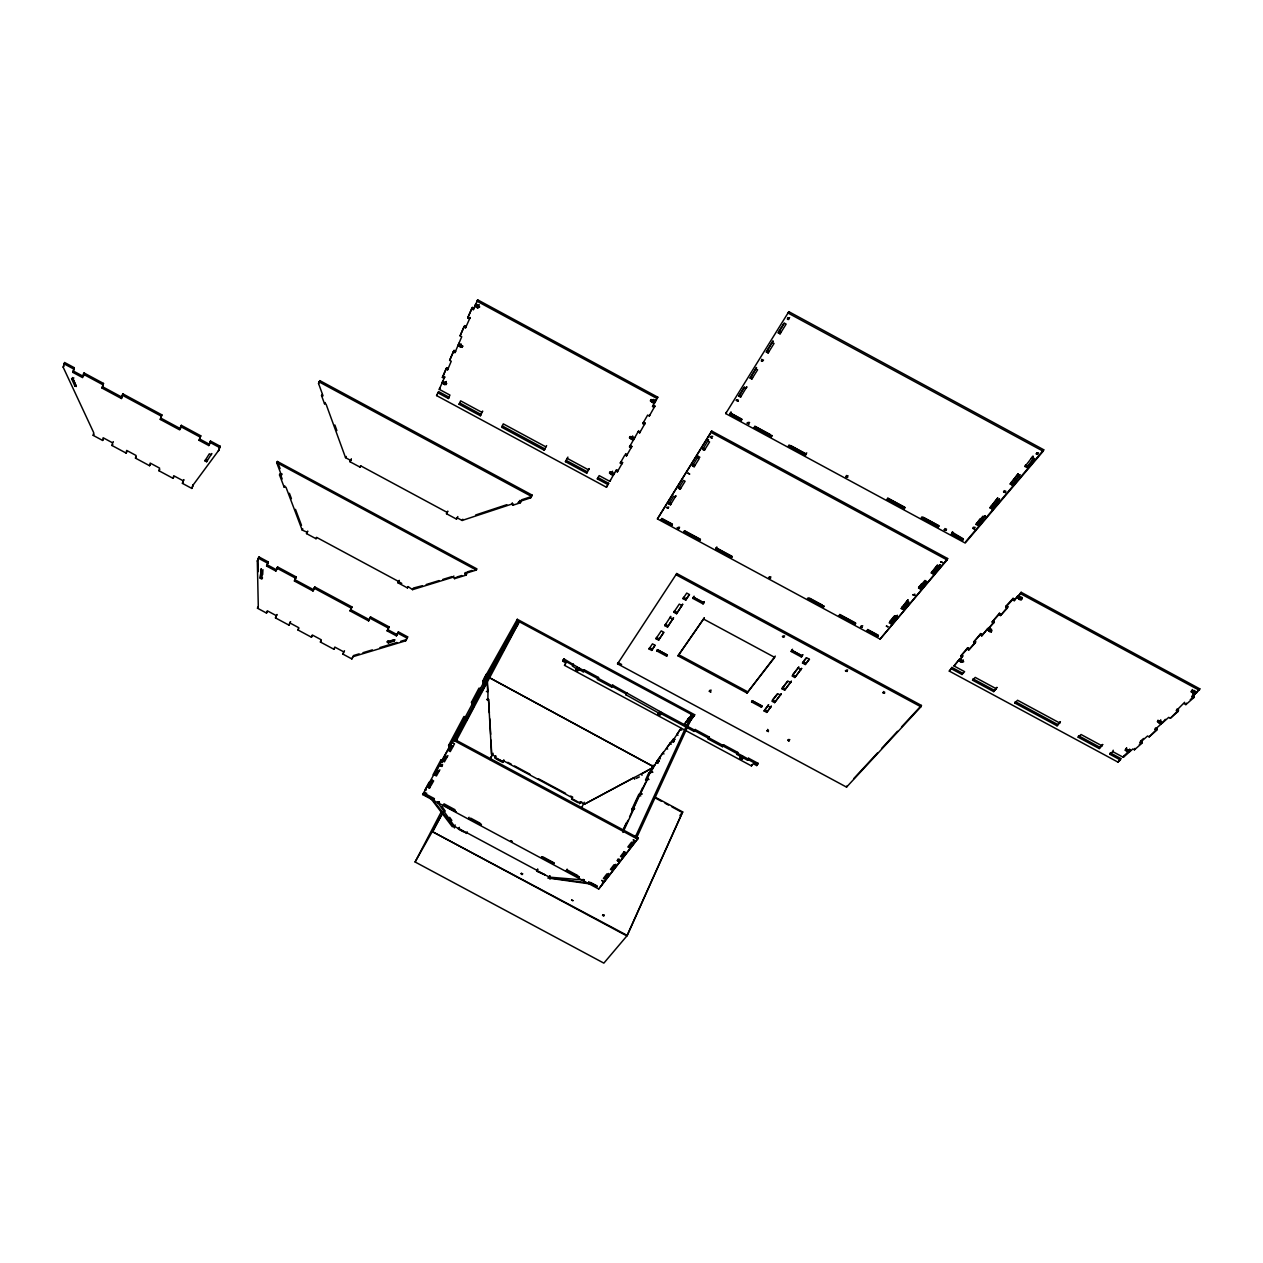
<?xml version="1.0" encoding="UTF-8"?>
<svg xmlns="http://www.w3.org/2000/svg" width="1263" height="1263" viewBox="0 0 1263 1263"><rect width="100%" height="100%" fill="white"/><g stroke="black" fill="none" stroke-linecap="round" stroke-linejoin="round"><path stroke-width="1.5" d="M642.062 775.308L641.288 774.251L652.703 767.715L584.359 804.215L580.364 802.084L581.817 802.052M847.694 669.974L846.336 670.085M260.225 578.233L261.299 568.745L260.225 578.233L261.836 579.101L262.183 570.797L260.573 569.929M262.688 574.602L262.909 569.613M975.194 527.366L973.347 527.224M103.408 439.287L102.619 440.44L93.209 435.388L93.715 432.688L63.15 367.154L64.539 362.465L74.28 367.707L72.875 372.38L82.584 377.621L84.021 372.948L103.487 383.431L102.019 388.073L121.453 398.524L122.953 393.914L161.869 414.864L160.29 419.442L179.693 429.878L181.319 425.331L200.754 435.798L199.096 440.329L208.805 445.555L210.479 441.04L220.204 446.265L218.499 450.765L220.204 446.265M72.875 372.38L74.28 367.707M84.021 372.948L83.421 376.437L73.696 371.211M102.019 388.073L103.487 383.431M102.619 440.44L103.14 437.756L112.549 442.824L112.012 445.507L126.111 453.085L126.884 451.917M121.453 398.524L122.953 393.914M126.111 453.085L126.663 450.417L136.072 455.485L135.488 458.137L149.587 465.715L150.36 464.547M149.587 465.715L150.186 463.079L159.596 468.131L158.98 470.767L173.047 478.33L173.82 477.161M160.29 419.442L161.869 414.864M181.319 425.331L180.483 428.694L161.08 418.258M173.047 478.33L173.71 475.725L183.119 480.777L182.44 483.382L191.818 488.434L193.286 484.66L191.818 488.434M440.976 764.904L442.666 764.825L441.15 764.794M199.096 440.329L200.754 435.798M208.805 445.555L210.479 441.04M1195.54 691.098L1195.098 692.55L1196.219 693.15L1196.661 691.698M1196.219 693.15L1199.85 688.888L1021.167 592.3L1017.836 596.752L1021.862 598.93L1022.383 597.51M1192.919 692.74L1191.246 691.84L1191.704 690.372L1193.361 691.287C1191.404 693.229 1194.545 694.918 1194.593 691.935L1195.698 692.55L1195.256 694.003L1192.083 696.797L1193.74 697.697L1194.198 696.245L1192.525 695.345L1192.083 696.797M1191.246 691.84L1192.651 689.535M1192.509 693.103L1193.361 691.287M1192.209 690.987L1193.867 691.887L1194.324 690.435M1193.724 693.766L1194.593 691.935M1176.421 710.595L1176.863 709.143L1178.505 710.027L1178.063 711.479L1176.421 710.595L1184.647 702.275M1184.205 703.728L1185.862 704.628L1186.304 703.175M1161.613 722.073L1162.307 723.02L1168.717 717.368L1170.359 718.252L1178.505 710.027M1159.923 723.573C1160.965 719.484 1160.886 725.151 1158.724 722.925L1159.576 721.141L1157.934 720.273L1157.492 721.694L1159.118 722.578L1159.576 721.141M1156.655 730.298L1157.113 728.862L1155.487 727.977L1155.045 729.414L1156.655 730.298L1149.188 736.866L1147.562 735.997L1140.173 742.502L1141.784 743.37L1142.241 741.949L1140.631 741.081L1140.173 742.502M1157.492 721.694L1158.392 720.905L1160.034 721.773L1160.476 720.352M1160.034 721.773L1160.871 720.005M1155.045 729.414L1161.407 723.81L1161.849 722.373L1160.429 721.426M1162.307 723.02L1165.323 719.326M1149.188 736.866L1157.113 728.862M1129.959 751.501L1130.417 750.08L1129.359 749.512L1128.901 750.917L1129.959 751.501L1132.864 748.943L1134.458 749.796L1134.916 748.391M520.988 873.901L522.061 873.617L522.029 874.643M1125.27 750.206L1126.596 748.012L1125.27 750.206L1126.864 751.059L1127.322 749.638L1125.728 748.785M1109.814 754.264L1110.272 752.859L1120.802 758.558L1120.36 759.963L1109.814 754.264L1112.766 751.627L1123.344 757.326L1123.786 755.921M1127.654 752.022C1128.696 748.012 1128.585 753.569 1126.485 751.39L1127.322 749.638M1129.738 749.18L1128.901 750.917M1123.344 757.326L1129.09 752.259L1129.548 750.854L1127.733 750.285M949.287 671.095L951.402 668.79L961.98 674.505L962.501 673.132L951.939 667.432L949.287 671.095L1117.929 762.094L1120.802 758.558M1112.766 751.627L1113.224 750.222M1099.252 748.58L1102.662 744.523L1099.252 748.58L1078.16 737.197L1078.634 735.792L1099.726 747.175M267.203 611.892L266.493 613.06L257.494 608.229L258.284 605.972L257.305 561.056L259.01 556.951L268.309 561.956L266.588 566.045L275.871 571.034L277.607 566.961L296.205 576.954L294.421 581.012L312.987 590.989L314.787 586.948L351.951 606.919L350.072 610.929L368.607 620.891L369.301 619.691L350.767 609.729M257.305 561.056L259.01 556.951M266.588 566.045L268.309 561.956M489.918 677.931L653.508 766.657L488.197 677M322.302 394.372L321.528 395.587L323.044 395.872L318.544 383.478L319.886 380.652L532.118 495.096L530.649 497.859L519.219 501.632L520.356 502.785L521.051 501.506L519.914 500.369L519.219 501.632M319.886 380.652L318.544 383.478M1057.052 725.799L1060.383 721.694L1057.052 725.799L1014.821 703.017L1015.31 701.628L1057.526 724.409M275.871 571.034L277.607 566.961M266.493 613.06L267.298 610.803L276.297 615.649L275.476 617.891L288.959 625.138L290.506 621.728L288.959 625.138M584.359 804.215L634.089 777.503M679.589 527.255L678.263 527.287M294.421 581.012L296.205 576.954M993.681 691.603L996.902 687.451L993.681 691.603L972.557 680.204L973.063 678.831L994.202 690.23M1019.904 599.23L1021.025 599.83L1021.546 598.409L1020.425 597.809C1020.315 600.762 1017.157 599.057 1019.209 597.146L1017.536 596.247L1014.221 600.683L1012.547 599.767L1005.664 607.25L1007.321 608.15L1007.858 606.745L1006.201 605.845L1005.664 607.25M1017.836 596.752L1021.167 592.3M1019.509 597.652L1020.046 596.247M1019.541 599.625L1020.425 597.809M1020.741 598.315L1021.262 596.91M1012.547 599.767L1013.084 598.362L1014.757 599.262M1014.221 600.683L1017.536 596.247M961.98 674.505L964.616 671.679L954.023 665.964L959.596 659.112L961.19 659.981L960.338 661.701C962.88 663.201 962.753 659.444 959.833 659.665L962.895 655.529L962.374 656.902L960.764 656.05L967.158 649.103L968.768 649.971L975.762 641.557L975.241 642.946L973.631 642.078L980.151 634.973L981.777 635.857L987.887 628.421L989.513 629.306L988.645 631.074L991.281 631.926L991.802 630.537L988.155 628.958L994.281 621.475L993.76 622.864L992.118 621.98L998.859 614.655L1000.501 615.555L1007.858 606.745M988.645 631.074L989.513 629.306M992.118 621.98L999.38 613.25L1001.038 614.15M989.845 631.721L990.713 629.953L989.166 629.684M991.281 631.926L991.502 629.085M998.859 614.655L999.38 613.25M980.151 634.973L980.688 633.584L982.314 634.468M981.777 635.857L987.887 628.421M749.606 422.489L747.98 422.395M973.631 642.078L980.688 633.584M954.023 665.964L959.596 659.112M960.764 656.05L967.695 647.714L969.305 648.582M960.338 661.701L961.19 659.981M961.506 662.333L962.027 660.959M961.838 661.986L963.653 661.733L962.595 661.165L963.116 659.791M967.158 649.103L967.695 647.714M1043.175 451.223L1043.727 449.77L788.822 311.677L725.72 413.569L965.2 543.043L1043.175 451.223L788.144 313.082L788.822 311.677M312.119 636.031L311.424 637.199L297.957 629.969L298.81 627.743L289.811 622.896M312.987 590.989L314.787 586.948M1027.34 466L1025.556 465.021L1024.988 466.473L1026.787 467.436L1033.639 458.564M1024.988 466.473L1033.102 456.101L1030.576 459.085M951.402 668.79L951.939 667.432M350.009 461.753L351.288 459.148L350.009 461.753L360.018 467.136L360.76 465.921M1010.179 483.997L1018.104 473.846L1010.179 483.997L1011.947 484.945L1019.888 474.809L1011.947 484.945M990.003 507.852L997.691 498.001L990.003 507.852L991.739 508.8L999.428 498.948L991.739 508.8M920.916 706.791L921.437 705.449L676.763 573.513L617.544 663.849L846.542 787.117L920.916 706.791L676.147 574.807L676.763 573.513M977.72 525.345L985.251 515.683L977.72 525.345L975.999 524.413L980.041 518.872M360.018 467.136L360.571 465.763L447.118 512.383L446.486 513.725L456.48 519.109L457.19 517.862M571.76 798.721L572.676 797.142L570.687 796.069M952.634 531.739L951.276 534.107L962.611 540.248L963.164 538.827L952.239 532.228M279.502 474.904L281.412 475.125L282.123 474.02L280.228 473.799L279.502 474.904L284.096 487.044L285.991 487.265L302.173 530.05L307.067 532.244L307.762 531.139L306.514 533.602L316.018 538.717L316.697 537.612M302.852 528.944L302.173 530.05M311.424 637.199L312.308 634.989L321.307 639.82L320.407 642.03L333.89 649.261L334.569 648.093M947.092 559.951L947.66 558.546L711.685 431.015L657.423 518.919L880.106 639.078L947.092 559.951L711.022 432.356L657.423 518.919M846.542 787.117L847.063 785.823M932.947 573.812L939.972 564.766L932.947 573.812L931.289 572.913L937.225 565.145M921.674 583.601L918.58 587.974L920.222 588.874L925.842 581.501M896.793 616.597L897.346 615.239L890.794 623.701L889.199 622.848L895.183 615.728L896.793 616.597L890.794 623.701M901.245 608.545L907.939 599.909L901.245 608.545L902.856 609.413L908.997 602.151L907.371 601.283M902.856 609.413L908.334 602.23M938.235 527.066L939.025 526.087L922.006 516.883L921.216 517.862L938.235 527.066L938.804 525.661L923.49 517.388M316.018 538.717L316.571 537.359L398.571 581.469L397.956 582.796L407.444 587.911L408.091 586.79M877.643 636.536L878.211 635.194L867.665 629.495L867.113 630.853L877.643 636.536L878.353 635.715L867.792 630.016L867.113 630.853M880.106 639.078L947.66 558.546M333.89 649.261L334.806 647.082L343.804 651.913L342.873 654.092L351.856 658.923L352.519 657.739M350.072 610.929L351.951 606.919M854.972 624.301L855.54 622.959L839.737 614.434L839.153 615.776L854.972 624.301L855.667 623.464L839.832 614.923L839.153 615.776M904.197 508.657L904.782 507.268L887.763 498.064L887.179 499.453L904.197 508.657L904.971 507.679L887.936 498.475L887.179 499.453M446.739 367.675L443.124 376.153L444.734 377.021L443.976 378.284L442.366 377.4L445.981 368.938L446.739 367.675L448.365 368.543L447.607 369.806L445.981 368.938M447.607 369.806L451.254 361.234L449.628 360.365L453.322 351.698L454.08 350.435L455.722 351.319L454.964 352.582L453.322 351.698M454.964 352.582L461.737 336.732L460.079 335.832L463.884 326.896L464.658 325.617L466.315 326.517L465.558 327.796L463.884 326.896M465.558 327.796L470.183 317.487L469.41 318.765L467.736 317.866L471.636 308.74L472.409 307.446L474.083 308.361L473.309 309.64L471.636 308.74M454.08 350.435L449.628 360.365M463.9 327.417L460.079 335.832M472.409 307.446L467.736 317.866M608.64 483.319L607.961 484.613L597.336 478.882L598.015 477.588L608.64 483.319L606.461 487.25L436.588 395.587L438.529 391.53L449.17 397.277L448.428 398.524L437.787 392.777M448.428 398.524L449.928 395.082L439.256 389.32L444.734 377.021M473.309 309.64L477.714 299.868L657.786 397.198L657.092 398.524L476.94 301.147L477.714 299.868M443.534 383.952L442.113 382.642L442.871 381.394L446.723 383.478L444.718 384.584L443.534 383.952L444.292 382.689M459.558 346.551L458.106 345.209L458.879 343.931L462.826 346.078L462.069 347.341L459.558 346.551L460.979 343.773M478.582 306.262L477.603 308.014L474.888 305.962L475.662 304.683L479.703 306.862M476.135 303.562L475.362 304.857L479.403 307.051L477.603 308.014M445.65 382.894L446.265 381.458M461.532 345.936L460.774 347.214M445.965 384.726L446.407 383.731L442.539 381.647L443.297 380.384M462.069 347.341L462.511 346.283L458.564 344.152L459.322 342.889M794.837 677.489L801.642 668.427L794.837 677.489L792.106 676.005L798.895 666.959L792.675 674.71L795.406 676.179M805.841 663.217L803.079 661.733L802.51 663.043L805.273 664.527L808.999 659.27M801.405 657.013L802.731 654.755L801.405 657.013L791.191 651.503L791.775 650.192L801.973 655.686M823.334 607.235L823.997 606.382L808.162 597.841L807.499 598.694L823.334 607.235L823.918 605.893M784.623 690.182L791.301 681.294L784.623 690.182L781.923 688.714L787.354 681.341M565.145 664.133L564.529 665.348L751.438 765.915L753.269 763.705L756.742 765.567L758.084 763.341L748.627 758.258L747.522 760.184L742.802 757.642L741.476 759.268L740.055 758.51L740.544 756.237M756.742 765.567L758.084 763.341M774.614 702.607L781.166 693.876L774.614 702.607L771.93 701.17L777.897 693.734L780.597 695.187M751.438 765.915L751.99 764.652M742.439 758.1L743.354 756.395L748.075 758.937M742.802 757.642L743.354 756.395M742.644 758.921L742.581 757.326L741.476 759.268M764.083 710.958L768.551 704.801L764.083 710.958L766.752 712.395L771.219 706.238L766.752 712.395M791.191 651.503L792.517 649.245M747.522 760.184L748.627 758.258M761.384 707.217L761.936 705.938L752.132 700.649L751.564 701.928L761.384 707.217L762.205 706.191L752.385 700.902L751.564 701.928M740.055 758.51L741.934 755.621L737.197 753.08L737.75 752.401L723.557 744.76L722.468 746.701L708.275 739.06L709.364 737.118L695.171 729.493L694.066 731.419L660.691 713.469L659.491 715.142L658.07 714.384L659.854 711.464L612.744 685.146L611.671 687.088L597.446 679.431L598.536 677.489L584.311 669.832L583.853 670.558L579.101 668.016L579.417 668.822M741.018 757.326L741.934 755.621M742.028 758.589L742.581 757.326M351.856 658.923L353.482 655.56L359.15 653.855M368.607 620.891L370.533 616.912L389.099 626.89L387.141 630.853L396.408 635.842L398.382 631.879L407.649 636.868L405.676 640.815L352.803 656.744M741.381 756.884L736.645 754.343L737.75 752.401M459.085 404.271L460.6 400.845L481.945 412.354L482.671 411.091L480.366 415.764L459.085 404.271L459.827 403.008L481.092 414.501L480.366 415.764M722.468 746.701L723.557 744.76M677.994 655.86L704.344 617.844L677.994 655.86L747.017 693.04L775.277 656.081M441.308 811.777L415.101 861.982L603.856 963.132L627.285 935.441L682.73 811.967L655.008 797.064M708.275 739.06L709.364 737.118M694.066 731.419L695.171 729.493M387.141 630.853L389.099 626.89M634.563 837.006L635.368 835.632L636.678 836.343L635.905 838M635.557 836.548L691.682 714.526L688.461 719.847L691.256 717.731M634.8 837.037L635.368 835.632M632.874 842.863L631.563 842.168L627.853 846.952L629.148 847.647L633.41 841.679M635.857 837.701L636.678 836.343M689.14 718.205L690.403 718.884L690.94 717.889M690.182 719.91L690.687 718.805M636.868 837.243L692.945 715.205L691.398 717.273M637.641 839.137L638.178 837.953L453.906 738.997L422.647 794.553L598.709 889.01L637.641 839.137L453.291 740.15M687.151 725.309L694.713 714.779L517.309 619.296L484.408 678.073M784.639 635.921L783.313 635.921M678.026 735.177L676.794 734.498L681.041 728.372L672.011 741.918L673.684 741.981M615.286 865.455L614.007 864.76L610.439 869.354L611.718 870.033L615.823 864.287M673.558 741.744L672.311 741.081L673.921 740.955C671.821 741.002 673.542 737.639 674.695 739.471M806.11 454.222L789.043 445.002L788.349 446.028L805.399 455.248L806.031 453.875L790.701 445.586M619.407 859.219L618.854 860.387L617.575 859.693M685.572 725.057L684.325 724.394L688.651 718.173L688.146 719.263L689.393 719.942M622.912 832.412L634.263 807.973L632.795 809.915L631.974 809.062L638.778 794.443L641.462 794.095M640.799 795.958L639.583 795.295L647.793 778.829L649.008 779.492M648.187 779.587L645.519 779.95L648.85 772.751L649.656 773.603L651.14 771.63L657.313 760.626L658.623 761.415L656.807 761.589L657.644 763.026M673.211 739.297L657.755 760.042L656.129 763.215L657.77 763.278M598.709 889.01L638.178 837.953M656.981 761.336L658.26 762.205L658.812 761.163L657.502 760.421L658.639 760.579M601.977 884.637L603.398 881.558M608.182 874.58L606.903 873.901L603.398 878.417L604.661 879.095L608.719 873.428M502.658 762.41L503.842 760.168L502.658 762.41L496.28 758.984M623.038 829.933L626.322 822.86M632.068 810.483L642.741 787.496M647.682 776.887L653.129 765.836L646.309 780.802L647.793 778.829M623.069 830.833L627.932 820.382M629.558 816.893L645.567 782.413M396.408 635.842L398.382 631.879M659.854 711.464L658.939 713.169L625.88 694.745L626.969 692.787M659.491 715.142L660.581 713.216L660.612 714.779M660.36 713.942L661.275 712.221L694.634 730.172M397.956 582.796L399.234 580.349L398.571 581.469M731.466 557.662L732.082 556.351L716.247 547.795L715.616 549.105L731.466 557.662L732.082 556.778L716.216 548.221L715.616 549.105M494.985 757.484L495.538 756.458M703.065 603.888L704.312 601.677L703.065 603.888L692.834 598.378L693.45 597.083L703.68 602.593M666.627 656.192L667.227 654.929L657.407 649.64L656.792 650.903L666.627 656.192L667.369 655.118L657.534 649.814L656.792 650.903M770.241 434.519L754.895 426.231L754.248 427.589L771.298 436.809L771.946 435.451M566.187 870.807L579.101 876.98L566.187 870.807L567.134 869.118M456.48 519.109L457.822 516.535M495.57 756.537L491.591 754.39L491.054 740.134M716.216 548.221L716.847 546.911M692.834 598.378L694.082 596.168M407.444 587.911L408.075 586.585L412.575 589.647L453.243 577.144L453.875 576.007M405.676 640.815L407.649 636.868M667.496 627.064L673.511 617.812L667.496 627.064L664.78 625.611L665.396 624.332L668.111 625.785M581.548 807.957L584.295 802.242M682.999 598.63L686.725 593.089L689.503 594.589L685.762 600.114L682.999 598.63L683.615 597.336L686.377 598.82L689.188 594.684M676.542 613.723L682.667 604.298L676.542 613.723L673.795 612.255L674.41 610.976L677.142 612.444M685.762 600.114L686.377 598.82M655.955 638.699L661.228 630.869L663.928 632.337L658.639 640.152L655.955 638.699L656.555 637.436L659.239 638.873L663.485 632.621M652.292 649.135L649.64 647.698L649.024 648.961L651.692 650.398L654.881 645.314M579.512 803.473L580.238 801.958M658.639 640.152L659.239 638.873M537.091 870.602L545.221 874.959L536.712 871.123L537.738 869.276M577.917 802.621L571.555 799.195L572.297 797.695M699.765 540.564L700.397 539.238L684.546 530.697L683.899 532.007L699.765 540.564L700.349 539.664L684.483 531.107L683.899 532.007M611.671 687.088L612.744 685.146M617.544 663.849L618.16 662.601L621.617 664.48M780.045 333.842L780.723 332.453L778.939 331.474L778.261 332.864L780.045 333.842L786.123 324.102L784.323 323.123L778.261 332.864M741.16 420.516L741.823 419.158L730.456 413.017L729.793 414.359L741.16 420.516L741.823 419.474L730.44 413.317L731.119 411.959L729.793 414.359M755.842 368.859L756.521 367.486L750.111 378.063L751.848 379.011L757.595 369.806L755.842 368.859L750.111 378.063M751.848 379.011L752.527 377.637L750.79 376.69M766.341 351.998L772.94 341.105L766.341 351.998L768.109 352.961L774.045 343.457L772.261 342.494M768.109 352.961L768.788 351.588L767.02 350.625M738.855 396.14L744.444 387.157L746.18 388.104L746.859 386.731L740.576 397.087L738.855 396.14L744.191 387.299M740.576 397.087L741.255 395.714L739.518 394.782M704.359 450.307L705.022 448.981L703.349 448.081L702.686 449.407L704.359 450.307L709.553 441.955L707.88 441.055L708.543 439.713L702.686 449.407M725.72 413.569L726.399 412.212M671.742 525.44L672.39 524.129L661.812 518.43L661.165 519.725L671.742 525.44L672.311 524.54L661.733 518.825L661.165 519.725M678.547 488.307L679.21 486.997L680.82 487.865L680.173 489.191L678.547 488.307L683.472 480.382L685.099 481.266L680.173 489.191M670.464 504.79L671.111 503.479L669.516 502.611L668.853 503.921L670.464 504.79L675.942 495.712L675.295 497.022L673.668 496.154L668.853 503.921M692.487 465.858L693.134 464.531L694.792 465.416L694.129 466.742L692.487 465.858L698.218 456.353L699.876 457.238M698.218 456.353L697.555 457.68L699.213 458.58L694.129 466.742M711.022 432.356L711.685 431.015M581.406 879.806L549.105 877.138L549.705 875.938M549.105 877.138L549.863 875.748M789.849 739.676L788.444 739.502M578.486 669.232L583.238 671.79L584.311 669.832M491.591 754.39L488.513 699.26L489.365 712.885M575.975 670.211L576.433 669.485C574.176 667.369 580.948 671.016 577.854 670.258L575.975 670.211L577.68 667.243L563.914 658.86L562.651 661.133L566.013 662.949L564.529 665.348M577.396 670.985L579.101 668.016M578.47 670.59L579.086 669.358L578.012 669.753M549.263 876.948L536.649 870.886L537.659 869.212M487.186 699.181L488.213 699.876M576.765 668.948L572.328 665.917L573.402 663.959M486.366 691.619L488.007 691.082L487.455 682.273M466.505 833.469L467.057 832.049M468.51 818.408L481.392 824.565L468.51 818.408L469.094 817.272M545.916 446.881L503.274 423.863L501.648 427.241L544.195 450.212L546.611 445.602M490.754 757.721L492.57 754.216M493.091 753.285L489.855 759.473M463.253 831.717L458.358 829.096L459.322 827.344M495.112 757.39L503.084 761.668L494.764 757.958L495.885 755.89M438.735 801.784L438.087 802.984L454.491 826.302L466.442 833.233L467.121 832.254M653.397 402.439L654.944 399.613L655.813 400.671L654.518 403.039L651.913 402.218L653.445 399.408M443.439 804.957L455.975 811.683L443.439 804.957L444.039 803.836L454.996 809.709M615.744 470.988L617.354 471.857L618.033 470.562L616.423 469.694L609.824 481.361L599.167 475.614L597.336 478.882M642.804 423.563L643.499 422.237L645.156 423.137L644.462 424.463L642.804 423.563L647.651 415.085L649.324 415.985L654.913 406.086L653.239 405.17L652.545 406.497L654.218 407.412L654.913 406.086M622.58 462.59L621.901 463.9L620.291 463.032L620.97 461.721L622.58 462.59L617.354 471.857M620.291 463.032L624.869 454.98L626.495 455.864L627.19 454.554L625.564 453.67M631.832 446.423L631.153 447.734L629.527 446.849L630.205 445.539L631.832 446.423L626.495 455.864M638.02 431.946L639.678 432.846L640.357 431.52M671.916 806.915L682.304 812.504L626.858 935.93L432.735 831.828L443.013 812.172M649.324 415.985L650.003 414.659M442.887 812.756L415.101 861.982M438.166 803L438.845 801.705M634.721 437.614L633.473 439.919L629.527 437.787L630.221 436.477L634.152 438.608M614.607 472.851L613.392 475.093L610.913 474.288L612.602 471.225M651.913 402.218L650.477 400.86L651.171 399.534L652.86 400.45M612.097 474.92L613.013 473.215M630.932 439.098L632.668 435.94M606.461 487.25L607.124 485.955M609.824 481.361L610.487 480.066M632.131 439.761L633.631 437.03M653.145 402.881L654.25 400.939L653.018 400.276L653.839 401.555M454.491 826.302L455.201 824.976M610.913 474.288L609.54 473.009L610.234 471.715L614.071 473.799M453.18 746.386L451.886 745.675L448.933 750.885L450.244 751.596L453.796 745.233M455.138 739.66L456.796 739.739L456.196 740.892L454.885 740.181L456.353 740.623M515.02 626.511L516.283 627.19L519.267 621.728L456.796 739.739M422.647 794.553L423.231 793.432M448.602 745.423L463.931 716.531L465.147 716.784L449.833 745.675L448.602 745.423L450.102 748.848M471.478 702.291L478.977 688.161L480.193 688.382L472.694 702.528L471.478 702.291L472.93 705.733M482.687 681.152L486.397 674.158L487.613 674.379L483.903 681.373L482.687 681.152L484.108 684.609M441.829 761.384L450.67 744.791M453.685 738.997L486.587 676.984L485.608 678.72M451.838 742.723L465.337 717.226L466.568 717.889M491.623 668.016L495.112 661.749L494.559 662.807L495.775 663.454M517.309 619.296L516.741 620.37L694.208 715.884M500.48 652.245L501.048 651.187L497.511 657.549L498.727 658.212M501.664 650.287L502.295 649.087L503.527 649.75L502.406 648.929L503.006 647.745L488.781 673.226L489.997 673.889M442.176 762.694L442.429 762.173M502.027 649.64L503.795 649.324M502.563 648.661L516.378 623.938L517.641 624.617L504.616 647.761M425.473 795.311L434.172 799.226L425.473 795.311L426.405 793.622M454.522 740.813L518.004 621.049L516.756 623.275L518.019 623.954M439.256 770.967L437.977 770.288L435.151 775.277L436.43 775.971L439.856 769.83M503.116 650.524L504.253 648.408L501.711 652.908M447.323 756.742L446.028 756.048L443.124 761.163L444.418 761.857L447.923 755.606M466.6 720.226L474.146 705.97M481.613 691.856L485.324 684.83M946.571 529.165L944.787 528.55M586.711 473.151L587.406 471.857L566.156 460.395L565.461 461.674L586.711 473.151L589.205 468.589L588.526 469.868L567.213 458.374M565.461 461.674L567.908 457.095M530.649 497.859L532.118 495.096M457.127 517.783L462.116 520.467L511.673 504.126L512.368 502.863M511.673 504.126L512.794 505.263L513.488 504M544.195 450.212L544.906 448.933L502.374 425.978M464.721 573.623L465.368 572.486L466.694 574.002L466.047 575.139L464.721 573.623L476.309 570.055L476.956 568.918L277.386 461.469L276.66 462.558L281.412 475.125M453.243 577.144L454.569 578.659L455.201 577.523M1038.486 452.786L1037.286 453.101M388.357 642.93L394.245 641.004L394.924 639.804L389.036 641.73L388.357 642.93L387.204 641.936L387.899 640.736L389.036 641.73M508.768 637.436L505.91 642.583L507.158 643.246M512.604 630.616L514.925 626.48M482.892 683.962L490.107 670.716M479.182 690.972L480.366 688.84L471.699 705.086M464.153 719.326L465.337 717.226M516.283 627.19L515.399 625.801M462.116 520.467L462.826 519.235M424.494 794.095L425.41 792.469M425.742 794.774L426.673 793.132M609.54 473.009L610.092 472.062L613.929 474.146M629.527 437.787L630.095 436.793L634.042 438.924M650.477 400.86L651.077 399.818L652.75 400.734M447.118 512.383L447.828 511.152L446.486 513.725M629.527 446.849L638.715 430.636M652.545 406.497L657.786 397.198M639.678 432.846L645.156 423.137M370.533 616.912L369.838 618.112L388.404 628.106M412.575 589.647L413.459 588.021L422.458 585.685M343.804 651.913L344.483 650.729M342.873 654.092L343.552 652.908M320.407 642.03L321.102 640.862M579.449 803.647L580.364 802.084M432.735 831.828L627.285 935.441M297.957 629.969L298.652 628.785M439.256 389.32L440.013 388.073M436.588 395.587L437.33 394.34M444.718 384.584L446.076 381.884M442.366 377.4L443.124 376.153M652.466 768.362L653.729 765.994M276.297 615.649L277.007 614.481L275.476 617.891M477.051 305.772L477.824 304.478M476.372 307.351L477.351 305.583M478.282 306.435L479.261 304.667M452.343 826.791L430.209 797.648M257.494 608.229L258.205 607.061M454.554 827.975L432.625 799.416M562.651 661.133L563.914 658.86M350.546 460.364L345.541 457.664L346.283 456.448M778.939 331.474L783.991 323.36M204.938 460.837L209.342 453.812L211.032 454.727L211.805 453.528L206.611 461.737L204.938 460.837L205.711 459.653L207.385 460.553L206.611 461.737M306.514 533.602L307.209 532.512M576.591 668.995L577.68 667.243M345.541 457.664L326.028 404.049L324.512 403.765L325.286 402.55M583.238 671.79L583.695 671.063L597.92 678.72L597.446 679.431M754.248 427.589L754.911 426.547L771.977 435.782L771.298 436.809M284.096 487.044L284.822 485.955M598.536 677.489L598.062 678.215L612.271 685.856M183.119 480.777L183.877 479.608L182.44 483.382M158.98 470.767L159.754 469.599M135.488 458.137L136.278 456.969M649.024 648.961L652.466 643.862L655.134 645.298L651.692 650.398M664.78 625.611L670.779 616.344L670.164 617.623L672.895 619.091M673.795 612.255L679.289 604.109L682.052 605.593M625.88 694.745L626.369 694.019L612.145 686.377M112.549 442.824L113.338 441.671M112.012 445.507L112.802 444.339M93.209 435.388L94.015 434.235M805.399 455.248L806.741 452.849M74.912 386.146L71.581 378.711L73.001 379.058L76.333 386.478L74.912 386.146L75.733 384.978L72.417 377.542M73.001 379.058L73.838 377.89M63.15 367.154L63.987 365.986M658.07 714.384L658.323 712.837L660.581 713.216M661.275 712.221L661.559 713.027M547.795 877.99L592.205 884.242M550.005 879.174L549.547 877.817L589.474 883.137M192.513 485.845L219.273 449.581M684.325 724.394L689.677 717.21L690.593 718.615M656.428 762.378L657.834 762.789M656.807 761.589L658.449 761.952M657.423 760.768L658.67 761.052M688.777 719.026L690.23 719.421M687.64 724.22L694.713 714.779M747.017 693.04L774.708 657.391L703.728 619.138M679.936 815.456L682.73 811.967M777.266 693.924L772.498 699.876L775.182 701.328M804.136 660.423L806.236 657.786M781.923 688.714L788.001 681.12L790.733 682.588M802.51 663.043L806.725 657.786L809.488 659.286L805.273 664.527M894.551 615.791L889.752 621.475L891.346 622.343M918.58 587.974L924.895 580.491L926.553 581.375L920.222 588.874M931.289 572.913L937.746 565.256L939.404 566.156M962.611 540.248L963.416 539.285L952.081 533.144M975.999 524.413L982.961 516.172L984.682 517.12M1026.787 467.436L1034.334 458.532L1032.534 457.553M965.753 541.638L1043.727 449.77M1006.201 605.845L1013.084 598.362M959.833 659.665L962.374 656.902M968.768 649.971L975.241 642.946M988.155 628.958L993.76 622.864M1000.501 615.555L1007.321 608.15M1019.209 597.146L1020.062 598.204M961.427 660.533L963.416 661.181M853.709 778.655L877.611 752.811M881.59 748.501L897.535 731.277M901.514 726.967L921.437 705.449M1021.025 599.83L1021.862 598.93M763.515 360.05L762.284 360.129M972.557 680.204L975.21 677.394L996.396 688.824M1014.821 703.017L1017.568 700.255L1059.894 723.099M428.978 786.202L430.004 787.054M1078.16 737.197L1081.049 734.513L1102.204 745.928M848.136 475.93L846.415 475.504M486.634 699.623L488.513 699.26M488.007 691.082L487.85 699.86M1193.867 691.887L1195.098 692.55M1124.102 755.653L1129.548 750.854M1140.631 741.081L1143.583 738.476M1192.525 695.345L1195.698 692.55M1197.719 690.766L1199.85 688.888M1117.929 762.094L1120.36 759.963M1139.305 744.523L1142.241 741.949M1190.251 699.702L1194.198 696.245M1134.458 749.796L1141.784 743.37M1170.359 718.252L1178.063 711.479M1185.862 704.628L1193.74 697.697M1005.948 491.26L1004.085 490.628M767.572 729.383L768.504 730.393M636.11 778.434L639.331 776.95M668.806 507.126L667.827 507.047M770.951 577.002L769.909 576.733M915.028 594.257L914.191 594.257M475.662 514.988L506.858 504.679M521.556 499.816L529.718 497.117M518.035 502.516L521.051 501.506M512.794 505.263L520.356 502.785M387.204 641.936L393.093 640.009L394.245 641.004M426.152 584.548L439.098 580.57M442.792 579.433L452.028 576.575M467.01 571.981L471.983 570.45M456.843 577.017L461.769 575.518M454.569 578.659L466.047 575.139M362.923 652.718L372.364 649.861M379.91 647.587L396.914 642.457M400.687 641.32L406.354 639.615M654.866 765.22L652.182 765.583L652.987 766.436M648.85 772.751L652.876 772.214M631.974 809.062L634.673 808.73M884.763 692.266L883.437 691.54M658.37 759.158L658.591 759.947M738.208 400.055L737.292 399.755M430.304 782.523L429.073 782.271L425.11 789.738L426.341 790.006M1037.144 453.259C1033.497 453.922 1040.412 455.533 1036.812 452.849M788.349 318.292L789.628 317.629M788.412 318.497C784.702 319.034 791.585 320.928 787.749 317.581M762.299 360.381C758.826 360.871 765.331 362.718 761.684 359.245M276.66 462.558L476.309 570.055M63.703 363.633L73.443 368.875M83.184 374.132L102.666 384.615M122.132 395.098L161.064 416.048M180.53 426.515L199.98 436.998M209.69 442.224L219.415 447.465M102.84 386.904L122.258 397.356M199.886 439.129L209.579 444.355M516.346 624.064L517.609 624.743M516.188 624.348L517.451 625.027M689.63 717.858L690.893 718.536M515.936 624.838L517.199 625.517M515.809 625.011L517.025 625.817M515.651 625.296L516.914 625.974M515.225 626.085L516.488 626.764L515.13 626.164M512.036 631.674L513.283 632.353M708.827 737.813L723.02 745.454M563.298 660.091L572.786 665.191M694.603 730.74L708.796 738.381M723.004 746.023L737.197 753.664M748.075 759.521L757.547 764.604M742.028 758.005L740.402 756.995L740.607 757.832M508.957 637.152L510.205 637.815M680.536 729.461L681.783 730.14M398.603 581.675L401.76 583.38M673.653 738.697L674.9 739.36M673.147 739.96L674.379 740.639M672.879 740.023L674.189 740.892M671.332 744.144L670.1 743.481L670.606 742.391L666.438 748.406L667.653 749.054M664.006 753.932L662.791 753.285L663.296 752.195L659.191 758.116L660.407 758.779M657.755 760.042L658.97 760.705M490.06 670.874L491.275 671.521M489.902 671.142L491.118 671.79M489.555 671.758L490.707 672.563M258.268 558.135L267.582 563.14M276.881 568.145L295.479 578.138M314.077 588.148L351.256 608.135M397.687 633.095L406.986 638.083M267.314 564.861L276.597 569.85M295.147 579.828L313.698 589.789M387.82 629.653L397.087 634.626M651.14 771.63L652.34 772.277M260.936 577.065L262.546 577.917M654.581 797.616L661.528 801.342M664.985 803.189L668.459 805.068M641.051 793.338L642.267 794.001M507.821 762.315L511.231 764.131M514.625 765.962L529.907 774.172M538.401 778.734L565.587 793.338M503.542 760.815L572.407 797.806M571.934 798.658L579.906 802.921M618.017 859.14L619.296 859.819M429.073 785.981L430.336 786.66M428.741 786.565L430.004 787.244M426.073 794.19L434.425 798.674M470.657 818.124L480.051 823.16M543.279 857.072L554.22 862.945M566.724 869.654L577.68 875.527M590.5 882.411L597.162 885.979M466.805 832.712L537.059 870.396M458.69 828.56L466.836 832.917M1020.63 593.721L1199.408 690.34M1192.951 691.65L1194.182 692.313M654.092 401.113L655.213 401.713M653.997 401.397L655.118 401.997M1016.999 597.667L1018.673 598.567M1194.151 693.403L1195.256 694.003M931.841 571.523L933.499 572.423M919.148 586.6L920.79 587.484M988.676 627.553L990.318 628.437M1159.181 721.489L1160.365 722.136M987.35 629.811L988.992 630.695M1160.318 723.225L1161.407 723.81M901.814 607.171L903.424 608.056M1126.138 749.433L1128.112 750.601M959.059 660.486L960.669 661.354M1128.033 751.69L1129.09 752.259M809.678 598.204L822.324 605.04M319.097 381.884L531.423 496.375M693.45 597.462L703.696 602.972M791.948 650.556L802.163 656.065M798.327 668.269L801.074 669.753M782.492 687.419L785.191 688.872M678.594 654.597L747.585 691.745M767.999 706.08L770.667 707.517M764.652 709.68L767.304 711.101M1017.552 475.283L1019.32 476.246M1010.747 482.545L1012.516 483.508M997.123 499.422L998.875 500.369M990.555 506.431L992.292 507.363M976.552 522.993L978.272 523.924M618.649 859.487L617.765 859.503M638.778 794.443L639.583 795.295M711.227 690.182L709.917 690.277M633.868 778.166L634.626 779.224M710.974 436.319L712.679 436.414M861.145 625.801L862.755 625.817M442.003 806.457L445.286 811.114M449.644 817.335L451.838 820.445M277.386 461.469L280.086 468.636M289.401 493.296L291.421 498.648M295.463 509.336L301.51 525.392M280.228 473.799L282.186 479.009M334.869 425.015L336.874 430.557M321.528 395.587L324.512 403.765M489.728 718.726L490.691 734.292M486.934 679.368L487.692 691.682M258.031 559.872L258.284 571.602M602.577 915.312L603.84 915.801L602.577 915.312M602.988 914.807L604.251 915.296L602.988 914.807M571.634 900.109L572.913 900.614L571.634 900.109M845.752 476.546L847.584 477.177L845.752 476.546M845.468 670.842L847.126 671.442L845.468 670.842M521.351 873.38L522.614 873.885L521.351 873.38M860.529 626.858L862.234 627.458L860.592 626.732M882.9 692.74L884.574 693.34L882.963 692.629M886.389 626.211L888.126 626.827L886.452 626.085M912.896 594.778L914.665 595.41L912.896 594.778M940.667 561.846L942.482 562.477L940.667 561.846M944.219 529.781L946.082 530.428L944.219 529.781M972.747 528.297L974.61 528.944L972.747 528.297M1003.548 491.891L1005.474 492.538L1003.548 491.891M428.315 787.402L429.578 788.065L428.315 787.402M440.55 765.741L441.829 766.436L440.55 765.741M438.182 801.752L439.429 802.431L438.182 801.752M453.243 743.276L454.554 743.97L453.306 743.197M516.567 623.606L517.83 624.285L516.63 623.527M510.662 840.637L511.925 841.316L510.662 840.637M666.659 507.458L668.253 508.326L666.659 507.458M687.956 473.136L689.598 474.035L687.956 473.136M677.315 527.839L678.91 528.692L677.315 527.839M710.28 437.172L711.969 438.072L710.28 437.172M736.297 400.245L738.018 401.176L736.297 400.245M747.191 423.073L748.896 423.989L747.191 423.073M583.064 879.49L584.327 880.153L583.064 879.49M601.804 880.485L603.051 881.148L601.804 880.485M617.26 860.592L618.538 861.271L617.339 860.529M633.284 839.958L634.594 840.653L633.363 839.895M709.301 691.177L710.769 691.966L709.301 691.177M769.025 577.317L770.604 578.17L769.135 577.223M782.46 636.536L783.991 637.357L782.555 636.441M766.909 730.74L768.378 731.53L766.909 730.74M787.78 740.276L789.249 741.065L787.891 740.197M440.85 760.058L433.02 774.835L434.251 775.087L442.082 760.31L440.85 760.058M432.356 780.234L429.578 785.144L430.857 785.823L433.635 780.913L432.356 780.234M541.543 856.835L554.062 863.545L541.543 856.835M588.7 882.127L597.036 886.61L588.7 882.127M624.175 851.688L620.512 856.393L621.806 857.088L625.469 852.383L624.175 851.688"/></g></svg>
